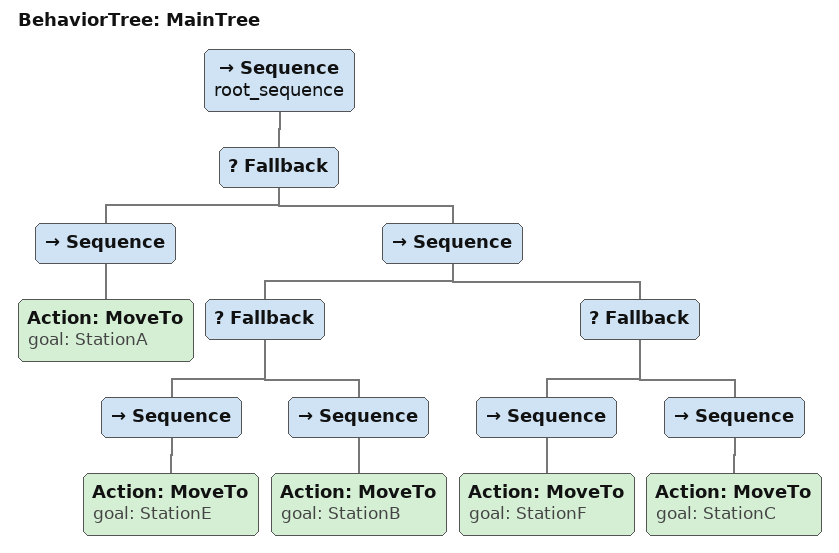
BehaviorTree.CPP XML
<root main_tree_to_execute="MainTree">
    <BehaviorTree ID="MainTree">
        <Sequence name="root_sequence">
            <Fallback>
                <Sequence>
                    <Action ID="MoveTo" goal="StationA"/>
                </Sequence>
                <Sequence>
                    <Fallback>
                        <Sequence>
                            <Action ID="MoveTo" goal="StationE"/>
                        </Sequence>
                        <Sequence>
                            <Action ID="MoveTo" goal="StationB"/>
                        </Sequence>
                    </Fallback>
                    <Fallback>
                        <Sequence>
                            <Action ID="MoveTo" goal="StationF"/>
                        </Sequence>
                        <Sequence>
                            <Action ID="MoveTo" goal="StationC"/>
                        </Sequence>
                    </Fallback>
                </Sequence>
            </Fallback>
        </Sequence>
    </BehaviorTree>
</root>
